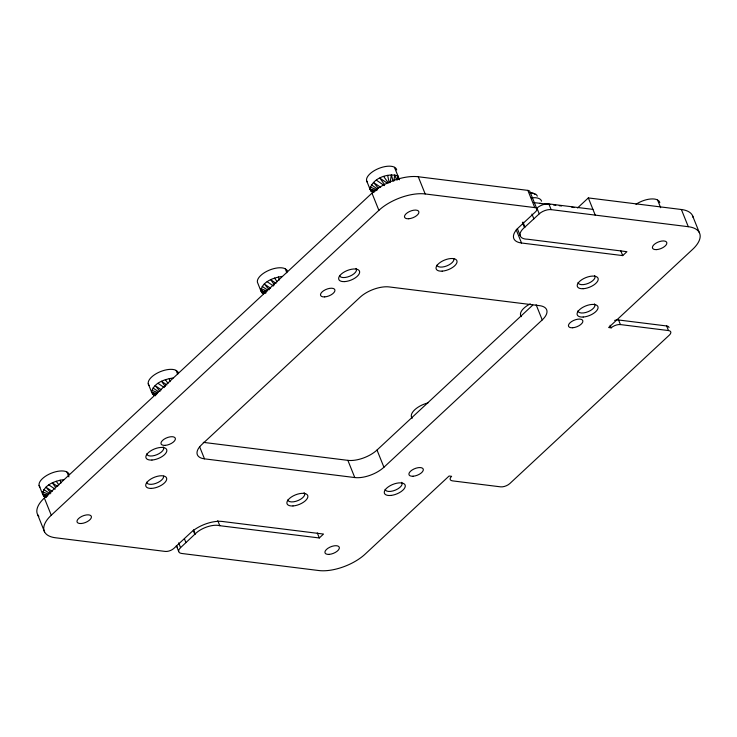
<?xml version="1.0" encoding="UTF-8"?>
<svg xmlns="http://www.w3.org/2000/svg" width="737" height="737" viewBox="0 0 737 737"><rect width="100%" height="100%" fill="white"/><g stroke="black" fill="none" stroke-linecap="round" stroke-linejoin="round"><path stroke-width="1.11" d="M45.252 496.941L43.409 495.697L42.534 493.965C43.962 484.522 55.625 480.773 63.907 479.584M154.411 395.354L152.568 394.111L151.693 392.379C153.121 382.936 164.784 379.187 173.066 377.998M262.418 290.903L263.57 293.768L261.727 292.515L260.852 290.793C262.28 281.35 273.943 277.6 282.225 276.403M372.729 192.182L370.886 190.929L370.011 189.206C372.415 178.234 387.92 172.744 397.925 175.913M393.853 181.099L394.728 174.881L396.718 179.994M390.085 182.583L391.384 174.816L393.024 181.081M614.621 320.411A6.965 3.215 -21.9 0 1 618.573 319.987L666.644 325.966L668.487 330.554A6.965 3.215 -21.9 0 1 669.353 335.095L509.811 483.564A6.965 3.215 -21.9 0 1 500.552 486.844L452.481 480.865A6.965 3.215 -21.9 0 1 451.615 476.323L449.091 476.01L365.119 554.15A34.832 16.085 -21.9 0 1 318.826 570.539L181.671 553.469A8.945 4.127 -21.9 0 1 180.565 547.646L195.176 533.938A16.721 7.72 -21.9 0 1 219.81 525.702L319.314 537.964L323.506 534.058L222.316 521.464A23.685 10.935 -21.9 0 0 190.837 532.602L173.868 548.402A6.449 2.976 -21.9 0 1 165.3 551.433L55.542 537.77A34.602 15.974 -21.9 0 1 51.268 515.237L44.349 498.028L371.973 193.14A34.832 16.085 -21.9 0 1 418.266 176.751L527.849 190.386A6.449 2.976 -21.9 0 1 530.023 191.86L536.941 209.059M51.268 515.237L378.882 210.34A34.832 16.085 -21.9 0 1 425.175 193.951L534.767 207.594A6.449 2.976 -21.9 0 1 535.559 211.786L518.59 227.576A23.685 10.935 -21.9 0 0 521.52 243.007L622.719 255.601L626.92 251.695L527.646 239.221A16.721 7.72 -21.9 0 1 524.44 227.512L522.404 222.454M524.44 227.512L539.254 213.831A8.945 4.127 -21.9 0 1 551.138 209.63L688.294 226.701A34.832 16.085 -21.9 0 1 692.596 249.392L608.633 327.532L611.157 327.845A6.965 3.215 -21.9 0 1 620.416 324.575L668.487 330.554M577.532 207.963L588.329 197.921L681.375 209.501A34.832 16.085 -21.9 0 1 693.121 217.452M203.265 442.357L347.873 460.358A21.935 10.125 -21.9 0 0 377.012 450.04L532.787 305.072M383.931 467.24L542.229 319.922A21.935 10.125 -21.9 0 0 539.521 305.643L389.219 286.933A21.935 10.125 -21.9 0 0 360.071 297.251L201.772 444.568A21.935 10.125 -21.9 0 0 204.49 458.847L354.783 477.558A21.935 10.125 -21.9 0 0 383.931 467.24L377.012 450.04M550.115 204.554L533.671 202.564M539.254 213.831L536.951 208.101A8.945 4.127 -21.9 0 1 548.835 203.9L592.935 209.382M553.542 204.987L555.827 205.264M559.254 205.697L561.539 205.973M571.82 207.254L574.105 207.539M366.556 180.602L370.011 189.206L376.736 190.57M287.513 271.529A16.021 7.398 -21.9 0 0 286.638 269.797L284.795 268.554A16.021 7.398 -21.9 0 0 267.199 271.115A16.021 7.398 -21.9 0 0 257.397 282.188L260.852 290.793L266.462 291.926M148.238 383.774L151.693 392.379L157.294 393.521M39.079 485.37L42.534 493.965L48.135 495.107M373.945 191.887L370.886 190.929L373.899 192.578M264.786 293.473L261.727 292.515L263.735 293.621M155.627 395.06L152.568 394.111L155.571 395.76M46.468 496.646L43.409 495.697L46.413 497.346M370.167 187.115L377.206 189.888M260.999 288.701L267.034 291.078M151.84 390.288L157.875 392.674M42.682 491.874L48.716 494.26M370.011 189.206L375.032 191.5M260.852 290.793L265.873 293.086M151.693 392.379L156.714 394.673M42.534 493.965L47.555 496.259M387.017 182.979L379.822 178.124L384.299 184.213M376.331 180.15L384.428 185.613M380.633 187.281L373.429 182.426L378.394 188.184M371.328 184.803L377.63 189.05M276.053 283.358L270.663 279.71L274.505 284.933M267.172 281.737L273.464 285.984M270.571 288.259L264.27 284.012L269.235 289.77M262.169 286.389L267.568 290.028M166.894 384.944L161.504 381.305L165.346 386.52M158.013 383.323L164.305 387.57M161.412 389.855L155.111 385.598L160.067 391.365M153.01 387.975L158.409 391.614M57.735 486.531L52.336 482.892L55.542 487.24M48.845 484.909L55.146 489.165M52.253 491.441L45.952 487.185L50.908 492.952M43.852 489.561L50.144 493.818M383.673 176.493L388.371 182.96M274.505 278.079L277.195 281.774M165.346 379.666L168.036 383.36M56.187 481.261L58.877 484.955M399.288 179.625L397.409 175.563L397.473 179.883M692.439 215.453L699.358 232.652M681.375 209.501L688.294 226.701M657.579 200.068L660.656 207.714M620.683 250.543L622.719 255.601M588.329 197.921L595.238 215.121M618.573 319.987L620.416 324.575M610.125 325.266L611.157 327.845M548.835 203.9L551.138 209.63M527.849 190.386L534.767 207.594M531.948 214.071L533.864 218.852M522.957 222.049L524.993 227.116M517.3 228.488L520.156 235.573M516.232 229.852L521.52 243.007M536.131 304.74L542.229 319.922M418.266 176.751L425.175 193.951M394.47 167.317L399.463 179.736M371.973 193.14L378.882 210.34M285.302 268.904L286.84 272.727M347.873 460.358L354.783 477.558M264.721 290.627L265.486 292.534M317.279 532.906L319.314 537.964M176.143 370.49L177.681 374.313M199.607 446.705L204.49 458.847M217.774 520.644L219.81 525.702M193.545 529.894L195.176 533.938M193.205 530.318L194.835 534.371M184.416 538.811L185.954 542.635M178.649 542.865L180.565 547.646M178.658 551.423L176.355 545.693A8.945 4.127 -21.9 0 0 177.295 547.038M66.984 472.076L68.909 476.857M37.642 514.647L44.552 531.856M387.616 175.369L389.247 182.702M278.457 276.955L279.157 280.097M169.298 378.542L169.998 381.692M60.13 480.128L60.83 483.279M453.854 258.761A9.056 4.182 -21.9 0 1 446.567 265.993A9.056 4.182 -21.9 0 1 436.921 265.163M163.209 446.889A9.056 4.182 -21.9 0 1 157.092 454.618A9.056 4.182 -21.9 0 1 146.681 453.891M594.575 275.546A9.056 4.182 -21.9 0 1 588.458 283.275A9.056 4.182 -21.9 0 1 578.048 282.547M401.637 482.33A9.056 4.182 -21.9 0 1 395.52 490.059A9.056 4.182 -21.9 0 1 385.11 489.331M38.858 516.397A34.602 15.974 -21.9 0 1 44.349 498.028M304.105 492.648A9.056 4.182 -21.9 0 1 298.503 500.359A9.056 4.182 -21.9 0 1 287.762 499.981M163.568 476.203A9.056 4.182 -21.9 0 1 155.848 483.38A9.056 4.182 -21.9 0 1 146.543 482.228M594.437 303.884A9.056 4.182 -21.9 0 1 588.319 311.613A9.056 4.182 -21.9 0 1 577.909 310.885M356.008 268.443A9.056 4.182 -21.9 0 1 349.891 276.172A9.056 4.182 -21.9 0 1 339.481 275.445M666.644 325.966A6.965 3.215 -21.9 0 1 668.993 327.56M635.985 204.296A16.021 7.398 -21.9 0 1 657.063 199.718L658.906 200.961A16.021 7.398 -21.9 0 1 659.781 202.693M412.223 418.257A16.021 7.398 -21.9 0 1 427.976 402.918M39.955 487.093A16.021 7.398 -21.9 0 1 47.076 475.254A16.021 7.398 -21.9 0 1 66.468 471.735L68.311 472.979A16.021 7.398 -21.9 0 1 69.186 474.702M521.381 316.67A16.021 7.398 -21.9 0 1 530.318 303.865M367.431 182.325A16.021 7.398 -21.9 0 1 374.553 170.496A16.021 7.398 -21.9 0 1 393.954 166.967L395.797 168.211A16.021 7.398 -21.9 0 1 396.672 169.943M149.114 385.506A16.021 7.398 -21.9 0 1 156.235 373.668A16.021 7.398 -21.9 0 1 175.636 370.14L177.47 371.393A16.021 7.398 -21.9 0 1 178.354 373.115M539.834 203.283A16.721 7.72 -21.9 0 1 541.409 203.716M531.313 197.894A16.021 7.398 -21.9 0 1 541.575 201.183M531.064 193.14A13.939 6.43 -21.9 0 1 537.31 196.18M529.931 192.781A12.538 5.795 -21.9 0 1 534.915 194.384M572.64 327.762A7.665 3.538 -21.9 0 0 582.856 320.881A7.665 3.538 -21.9 0 0 571.479 321.645A7.665 3.538 -21.9 0 0 572.64 327.762M324.704 296.9A7.665 3.538 -21.9 0 0 334.92 290.019A7.665 3.538 -21.9 0 0 323.543 290.783A7.665 3.538 -21.9 0 0 324.704 296.9M165.162 445.369A7.665 3.538 -21.9 0 0 175.378 438.497A7.665 3.538 -21.9 0 0 164.001 439.261A7.665 3.538 -21.9 0 0 165.162 445.369M408.667 218.751A7.665 3.538 -21.9 0 0 418.892 211.869A7.665 3.538 -21.9 0 0 407.506 212.643A7.665 3.538 -21.9 0 0 408.667 218.751M413.098 476.231A7.665 3.538 -21.9 0 0 423.314 469.358A7.665 3.538 -21.9 0 0 411.937 470.123A7.665 3.538 -21.9 0 0 413.098 476.231M329.126 554.381A7.665 3.538 -21.9 0 0 339.342 547.499A7.665 3.538 -21.9 0 0 327.965 548.264A7.665 3.538 -21.9 0 0 329.126 554.381M656.603 249.613A7.665 3.538 -21.9 0 0 666.828 242.731A7.665 3.538 -21.9 0 0 655.442 243.505A7.665 3.538 -21.9 0 0 656.603 249.613M81.19 523.519A7.665 3.538 -21.9 0 0 91.416 516.637A7.665 3.538 -21.9 0 0 80.029 517.402A7.665 3.538 -21.9 0 0 81.19 523.519M583.16 288.711A11.147 5.15 -21.9 0 0 598.195 278.779A11.147 5.15 -21.9 0 0 581.769 279.719A11.147 5.15 -21.9 0 0 583.16 288.711M442.145 271.133A11.147 5.15 -21.9 0 0 457.014 261.119A11.147 5.15 -21.9 0 0 440.459 262.234A11.147 5.15 -21.9 0 0 442.145 271.133M583.179 317.039A11.147 5.15 -21.9 0 0 598.048 307.025A11.147 5.15 -21.9 0 0 581.493 308.149A11.147 5.15 -21.9 0 0 583.179 317.039M344.75 281.598A11.147 5.15 -21.9 0 0 359.619 271.594A11.147 5.15 -21.9 0 0 343.064 272.708A11.147 5.15 -21.9 0 0 344.75 281.598M151.951 460.045A11.147 5.15 -21.9 0 0 166.82 450.04A11.147 5.15 -21.9 0 0 150.265 451.155A11.147 5.15 -21.9 0 0 151.951 460.045M151.122 488.41A11.147 5.15 -21.9 0 0 166.728 478.764A11.147 5.15 -21.9 0 0 150.781 479.068A11.147 5.15 -21.9 0 0 151.122 488.41M292.985 505.951A11.147 5.15 -21.9 0 0 307.854 495.946A11.147 5.15 -21.9 0 0 291.299 497.06A11.147 5.15 -21.9 0 0 292.985 505.951M390.739 495.457A11.147 5.15 -21.9 0 0 405.212 485.287A11.147 5.15 -21.9 0 0 388.381 486.807A11.147 5.15 -21.9 0 0 390.739 495.457"/></g></svg>
